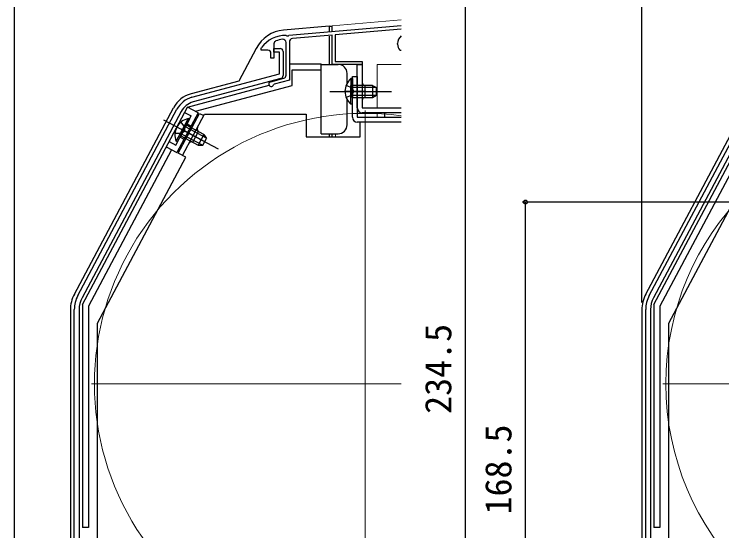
# Model space of a CAD drawing. Units: millimetres, scale not verified. Extents: x -529 to 521, y -782 to 778.
# Drawn here: x -529.3 to -294, y 411.8 to 583.7 of the extents above; entities that cross this region are included whole.
import ezdxf
from ezdxf.enums import TextEntityAlignment as Align

# ---------------------------------------------------------------- set-up
doc = ezdxf.new("R2010")
doc.units = ezdxf.units.MM
doc.header["$LTSCALE"] = 4
for name, color, linetype in [('0-2_YKK_11', 7, 'Continuous'), ('0-5_YKK_13', 4, 'Continuous'), ('0-7_YKK_D', 6, 'Continuous'), ('0-8_YKK_ZWAK', 7, 'Continuous')]:
    doc.layers.add(name, color=color, linetype=linetype)
doc.layers.add('0-4_YKK_12', color=2, linetype='Continuous', lineweight=18)
doc.styles.add('ＭＳ ゴシック', font='')
doc.styles.get('ＭＳ ゴシック').set_extended_font_data('MS Gothic')

msp = doc.modelspace()

# ---------------------------------------------------------------- linework, layer by layer
at = {"layer": '0-2_YKK_11'}
for p, q in [((-438.9, 563.364), (-438.9, 574.244)), ((-401.8, 573.696), (-401.8, 573.896)), ((-439.9, 571.294), (-439.9, 563.265)), ((-440.641, 562.299), (-469.773, 554.491)), ((-444.007, 561.228), (-439.641, 562.398)), ((-508.129, 490.095), (-475.179, 552.065)), ((-473.767, 551.314), (-506.717, 489.344)), ((-318.13, 490.095), (-285.179, 552.065)), ((-283.767, 551.314), (-316.717, 489.344)), ((-509.3, 363.894), (-509.3, 485.4)), ((-507.7, 485.4), (-507.7, 363.894)), ((-319.3, 363.894), (-319.3, 485.4)), ((-317.7, 485.4), (-317.7, 363.894))]:
    msp.add_line(p, q, dxfattribs=at)
for points in [[(-438.836, 576.593), (-438.665, 576.487), (-438.116, 576.532), (-437.943, 576.668), (-400.6, 579.935)], [(-400.6, 578.73), (-422.6, 576.805), (-422.6, 567.996), (-413.6, 567.996), (-413.6, 566.996), (-423.6, 566.996), (-423.6, 576.718), (-436.796, 575.564)], [(-437.8, 574.468), (-437.8, 561.752), (-442.832, 560.404), (-443.039, 560.207)], [(-470.187, 556.037), (-441.1, 563.833), (-441.1, 571.094), (-442.9, 571.094), (-442.9, 572.294), (-440.9, 572.294)], [(-444.9, 571.696), (-447.2, 571.696), (-447.2, 572.296), (-447.1, 572.596)], [(-442.9, 573.876), (-442.9, 569.096), (-443.9, 569.096), (-443.9, 570.696)], [(-400.6, 571.596), (-400.874, 571.596), (-401.109, 571.71)]]:
    msp.add_lwpolyline(points, dxfattribs=at)
for centre, radius, start, end in [((-439.1, 566.596), 10, 88.48821, 143.1301), ((-398.3, 573.896), 3.5, 131.07924, 180), ((-441.9, 573.876), 1, 111.03722, 180), ((-439.1, 566.596), 8.8, 96.71225, 111.03722), ((-440, 574.244), 1.1, 0, 96.71225), ((-436.7, 574.468), 1.1, 95, 180), ((-440.9, 571.294), 1, 359.99998, 89.99996), ((-398.6, 573.696), 3.2, 180, 218.36651), ((-444.9, 570.696), 1, 0, 90), ((-440.9, 563.265), 1, 285.00339, 359.99996), ((-439.9, 563.364), 1, 285, 0), ((-443.8, 560.455), 0.8, 105, 341.94427), ((-468.116, 548.31), 8, 105.00343, 152.00001), ((-468.116, 548.31), 6.4, 105.00342, 152), ((-499.3, 485.4), 10, 152.00001, 180), ((-309.3, 485.4), 10, 152.00001, 180), ((-499.3, 485.4), 8.4, 152.00001, 180), ((-309.3, 485.4), 8.4, 152.00001, 180)]:
    msp.add_arc(centre, radius, start, end, dxfattribs=at)
at = {"layer": '0-4_YKK_12'}
for p, q in [((-423.6, 579.818), (-400.6, 581.83)), ((-423.6, 577.81), (-423.6, 579.818)), ((-422.4, 566.996), (-423.6, 566.996)), ((-408.6, 566.996), (-408.6, 552.499)), ((-408.6, 566.996), (-400.6, 566.996)), ((-412.6, 555.996), (-412.6, 559.996)), ((-412.6, 369.696), (-412.6, 551.696)), ((-408.6, 550.899), (-408.6, 549.394)), ((-423.6, 543.893), (-423.6, 542.893)), ((-422.4, 543.893), (-422.4, 542.893)), ((-503.6, 460.696), (-400.6, 460.696)), ((-313.6, 460.696), (-131.6, 460.696))]:
    msp.add_line(p, q, dxfattribs=at)
msp.add_circle((-222.6, 460.696), 90, dxfattribs=at)
for centre, radius, start, end in [((-412.6, 560.996), 1, 180, 270), ((-412.6, 554.996), 1, 90, 180), ((-412.6, 460.696), 90, 82.33774, 277.66226)]:
    msp.add_arc(centre, radius, start, end, dxfattribs=at)
at = {"layer": '0-5_YKK_13'}
for p, q in [((-424.6, 579.696), (-439.696, 578.376)), ((-424.6, 579.696), (-424.6, 577.733)), ((-424.6, 579.696), (-423.6, 579.696)), ((-423.6, 577.82), (-423.6, 579.696)), ((-424.6, 576.428), (-424.6, 566.994)), ((-423.6, 566.994), (-423.6, 575.969)), ((-448.848, 572.318), (-454.623, 561.457)), ((-437.7, 567.196), (-427.2, 567.196)), ((-427.2, 565.196), (-427.2, 567.196)), ((-436.9, 559.995), (-436.9, 565.196)), ((-436.9, 565.196), (-427.2, 565.196)), ((-427.2, 566.994), (-421.6, 566.994)), ((-427.2, 543.894), (-427.2, 565.196)), ((-415.2, 566.996), (-413.6, 566.996)), ((-415.2, 552.496), (-415.2, 566.996)), ((-413.6, 566.996), (-413.6, 552.496)), ((-418.6, 560.687), (-418.6, 563.994)), ((-454.623, 561.457), (-470.49, 557.204)), ((-417.309, 562.246), (-417.309, 555.996)), ((-416.8, 562.246), (-417.309, 562.246)), ((-471.633, 552.757), (-444.48, 560.034)), ((-469.044, 551.38), (-436.9, 559.995)), ((-424.3, 557.996), (-403.8, 557.996)), ((-412.406, 557.991), (-419.594, 557.991)), ((-417.309, 553.746), (-417.309, 559.996)), ((-410.2, 559.996), (-416.8, 559.996)), ((-416.8, 553.746), (-416.8, 559.996)), ((-408.891, 559.342), (-416.8, 559.342)), ((-412.6, 555.996), (-412.6, 559.996)), ((-410.2, 559.996), (-410.2, 555.996)), ((-410.2, 559.996), (-408.8, 559.296)), ((-408.8, 556.696), (-408.8, 559.296)), ((-408.891, 556.651), (-416.8, 556.651)), ((-410.2, 555.996), (-408.8, 556.696)), ((-418.6, 546.894), (-418.6, 555.301)), ((-416.8, 553.746), (-417.309, 553.746)), ((-509.277, 490.555), (-476.294, 552.588)), ((-506.6, 487.068), (-471.664, 552.773)), ((-468.132, 550.895), (-475.174, 537.651)), ((-474.71, 537.461), (-467.668, 550.706)), ((-472.603, 551.007), (-470.395, 549.833)), ((-468.132, 550.895), (-471.664, 552.773)), ((-467.668, 550.706), (-466.255, 549.954)), ((-413.6, 552.496), (-400.6, 552.496)), ((-400.6, 550.896), (-413.6, 550.896)), ((-406.2, 550.896), (-406.2, 549.394)), ((-319.277, 490.555), (-286.294, 552.588)), ((-316.6, 487.068), (-281.664, 552.773)), ((-479.6, 548.498), (-461.499, 538.874)), ((-475.56, 540.121), (-470.395, 549.833)), ((-471.432, 548.969), (-474.366, 543.45)), ((-473.297, 536.71), (-466.022, 550.393)), ((-470.982, 548.73), (-471.432, 548.969)), ((-475.422, 541.464), (-472.488, 546.982)), ((-474.973, 541.225), (-472.039, 546.743)), ((-465.363, 542.453), (-472.346, 546.165)), ((-466.211, 543.645), (-472.039, 546.743)), ((-471.804, 547.185), (-470.479, 546.48)), ((-400.6, 547.793), (-415.2, 547.793)), ((-466.427, 541.551), (-473.656, 545.395)), ((-466.626, 540.076), (-473.609, 543.789)), ((-469.833, 541.097), (-467.955, 544.629)), ((-466.211, 543.645), (-468.089, 540.113)), ((-466.211, 543.645), (-465.304, 542.369)), ((-427.2, 543.894), (-421.6, 543.894)), ((-424.6, 543.894), (-424.6, 542.894)), ((-423.6, 542.894), (-423.6, 543.894)), ((-477.767, 541.295), (-475.56, 540.121)), ((-474.973, 541.225), (-475.422, 541.464)), ((-474.151, 542.77), (-472.827, 542.066)), ((-466.524, 540.074), (-465.304, 542.369)), ((-478.706, 539.529), (-475.174, 537.651)), ((-468.089, 540.113), (-466.524, 540.074)), ((-476.94, 538.59), (-504.599, 486.571)), ((-472.238, 536.147), (-474.71, 537.461)), ((-286.94, 538.59), (-314.599, 486.571)), ((-501.6, 480.925), (-472.238, 536.147)), ((-311.6, 480.925), (-282.238, 536.147)), ((-510.6, 485.25), (-510.6, 363.996)), ((-506.6, 487.068), (-506.6, 412.894)), ((-320.6, 485.25), (-320.6, 363.996)), ((-316.6, 487.068), (-316.6, 412.894))]:
    msp.add_line(p, q, dxfattribs=at)
for points in [[(-416.8, 549.393), (-416.8, 562.993), (-415.2, 562.993), (-415.2, 549.393), (-400.6, 549.393)], [(-418.896, 560.071), (-416.989, 559.141), (-416.38, 557.996)], [(-416.8, 562.246), (-416.8, 555.996), (-410.2, 555.996)], [(-418.896, 555.921), (-416.989, 556.851), (-416.38, 557.996)], [(-470.982, 548.73), (-473.916, 543.211), (-468.089, 540.113)], [(-466.022, 550.393), (-432.2, 550.393), (-432.2, 542.893), (-414.2, 542.893), (-414.2, 547.793)], [(-473.854, 547.793), (-472.607, 546.077), (-472.607, 544.78)], [(-475.802, 544.129), (-473.682, 544.055), (-472.607, 544.78)], [(-504.6, 486.569), (-504.6, 412.894), (-506.6, 412.894)], [(-314.6, 486.569), (-314.6, 412.894), (-316.6, 412.894)], [(-497.1, 408.693), (-501.6, 408.693), (-501.6, 480.925)], [(-307.1, 408.693), (-311.6, 408.693), (-311.6, 480.925)]]:
    msp.add_lwpolyline(points, dxfattribs=at)
for centre, radius, start, end in [((-438.694, 566.919), 11.5, 95, 152), ((-421.6, 563.994), 3, 0, 90), ((-413.769, 557.996), 5.531, 129.79413, 230.20587), ((-412.6, 560.996), 1, 180, 270), ((-468.083, 548.222), 9.3, 105.00343, 152), ((-412.6, 554.996), 1, 90, 180), ((-413.6, 552.496), 1.6, 180, 270), ((-470.301, 543.554), 5.531, 101.79413, 202.20587), ((-415.2, 549.393), 1.6, 180, 270), ((-467.485, 545.512), 1, 152, 242), ((-421.6, 546.894), 3, 270, 0), ((-470.302, 540.214), 1, 62, 152), ((-499.3, 485.25), 11.3, 152, 180), ((-309.3, 485.25), 11.3, 152, 180)]:
    msp.add_arc(centre, radius, start, end, dxfattribs=at)
at = {"layer": '0-7_YKK_D'}
for p, q in [((-320.6, 487.75), (-320.6, 633.696)), ((-379.3, 587.196), (-379.3, 352.696)), ((-150.106, 521.196), (-360.3, 521.196)), ((-359.3, 352.696), (-359.3, 521.196))]:
    msp.add_line(p, q, dxfattribs=at)
msp.add_circle((-359.3, 521.196), 0.637, dxfattribs=at)
at = {"layer": '0-8_YKK_ZWAK'}
msp.add_line((-529.3, 747.7), (-529.3, -782.3), dxfattribs=at)

# ---------------------------------------------------------------- texts
at = {"layer": '0-7_YKK_D', "style": 'ＭＳ ゴシック'}
for s, p in [('234.5', (-381.3, 450.719)), ('168.5', (-361.3, 417.242))]:
    msp.add_text(s, height=8.798, rotation=90, dxfattribs=at).set_placement(p, align=Align.BOTTOM_LEFT)

doc.saveas('drawing.dxf')
